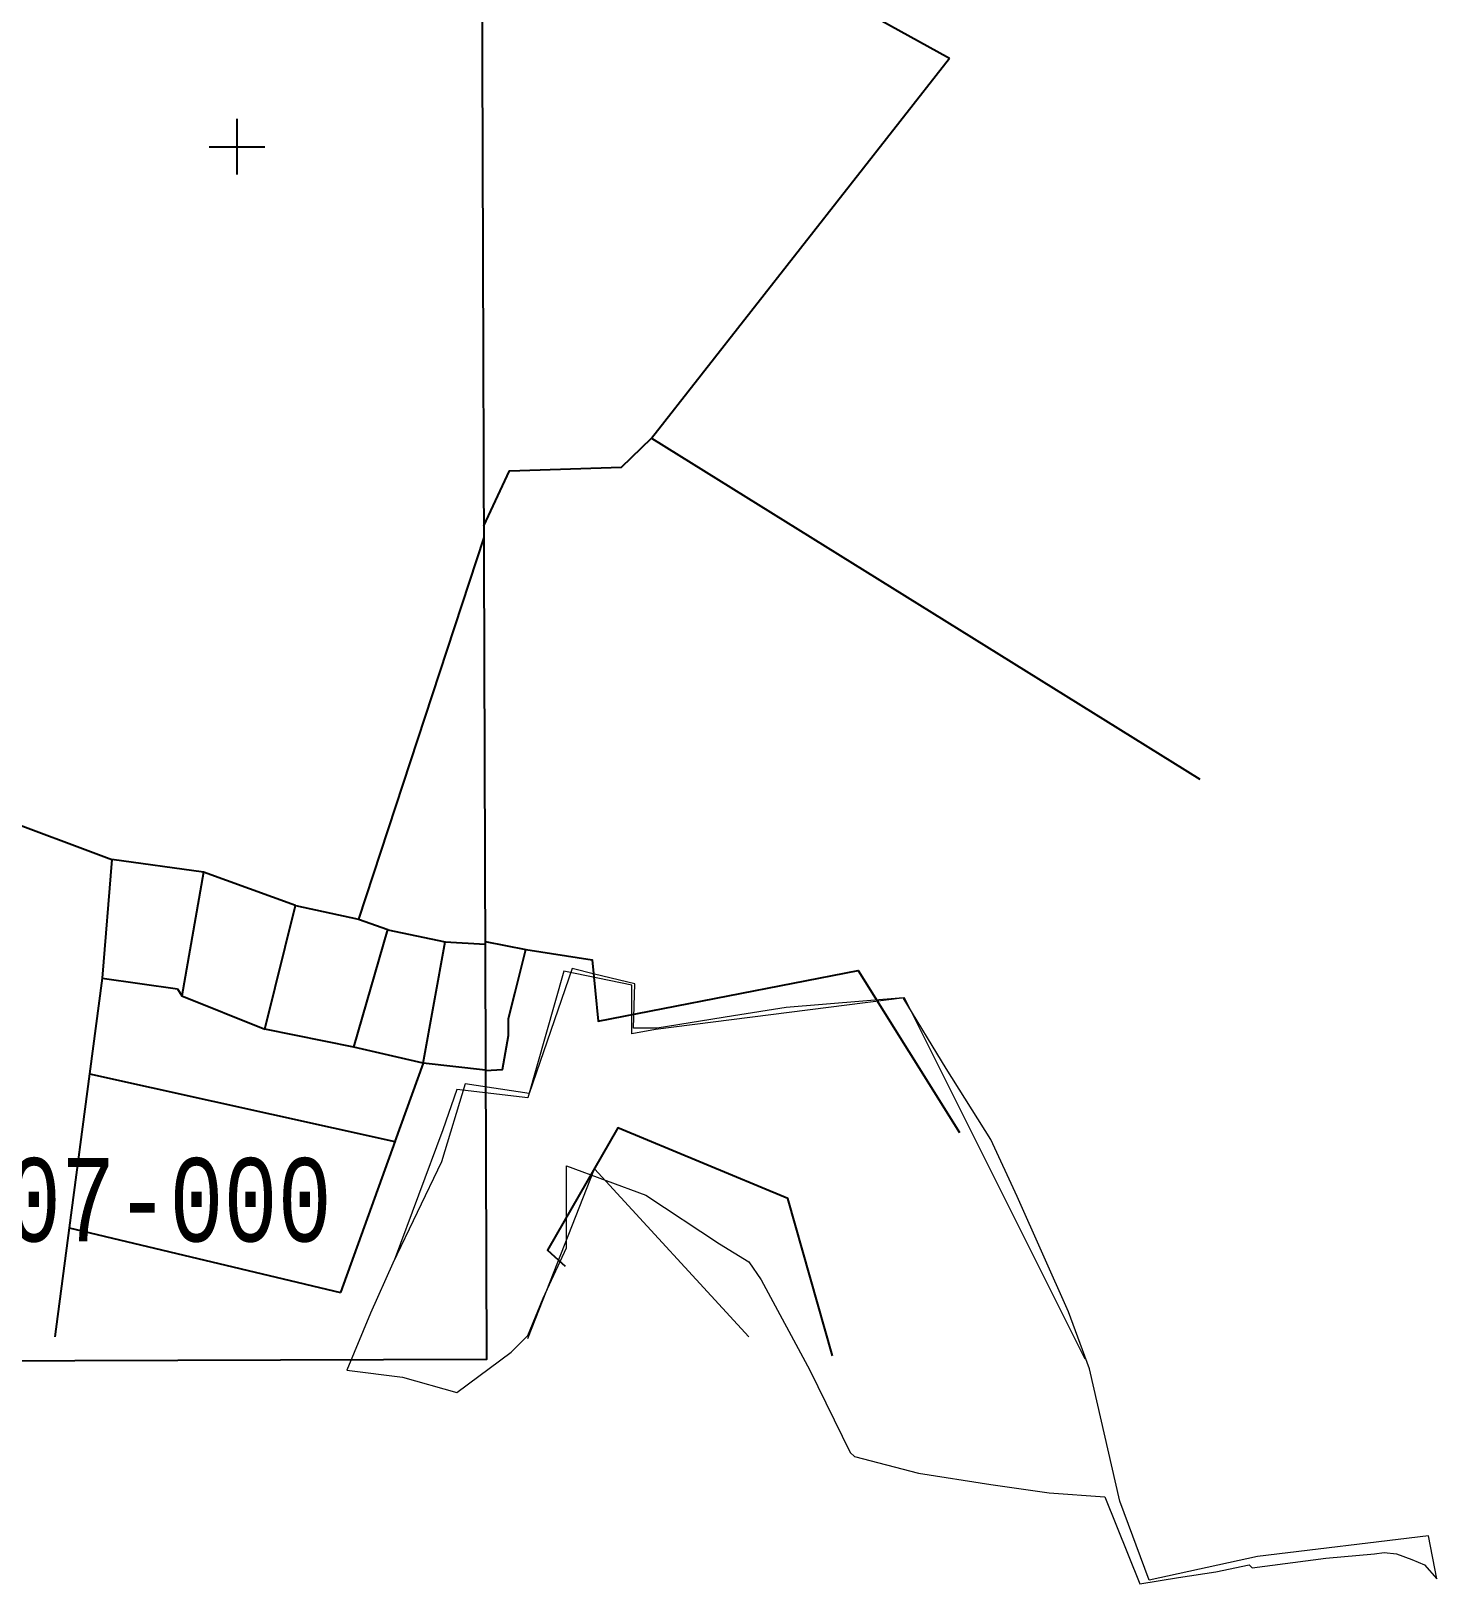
# Model space of a CAD drawing. Header units: millimetres. Extents: x 585668 to 596421, y 1344570 to 1349375.
# Drawn here: x 595336 to 596347, y 1344570 to 1345687 of the extents above; entities that cross this region are included whole.
import ezdxf
from ezdxf.enums import TextEntityAlignment as Align

# ---------------------------------------------------------------- set-up
doc = ezdxf.new("R2010")
doc.units = ezdxf.units.MM
for name, color, linetype in [('2', 7, 'Continuous'), ('4', 7, 'Continuous'), ('42', 7, 'Continuous'), ('43', 7, 'Continuous'), ('44', 7, 'Continuous'), ('CVL_CUADCON_LIN', 8, 'Continuous')]:
    doc.layers.add(name, color=color, linetype=linetype)
doc.styles.add('MONOTXT', font='MONOTXT', dxfattribs={"height": 0.2})

# ---------------------------------------------------------------- blocks, each defined once
blk = doc.blocks.new('COORD')
at = {"layer": '42', "color": 2, "linetype": 'Continuous'}
for p, q in [((0, -2), (0, 2)), ((-2, 0), (2, 0))]:
    blk.add_line(p, q, dxfattribs=at)
blk = doc.blocks.new('COORD$')
at = {"layer": '42', "color": 2, "linetype": 'Continuous'}
blk.add_blockref('COORD', (0, 0), dxfattribs=at)

msp = doc.modelspace()

# ---------------------------------------------------------------- linework, layer by layer
at = {"layer": '2', "color": 1, "linetype": 'Continuous'}
for p, q in [((595781.784, 1345394.48), (595996.337, 1345667.609)), ((595781.784, 1345394.48), (596176.251, 1345149.178)), ((595661.263, 1345322.878), (595571.252, 1345048.485)), ((595286.314, 1345131.629), (595393.705, 1345091.437)), ((595393.705, 1345091.437), (595386.721, 1345005.997)), ((595459.609, 1345082.277), (595393.705, 1345091.437)), ((595459.609, 1345082.277), (595444.021, 1344993.436)), ((595525.921, 1345058.386), (595459.609, 1345082.277)), ((595503.728, 1344969.471), (595525.921, 1345058.386)), ((595525.921, 1345058.386), (595571.252, 1345048.485)), ((595567.893, 1344956.48), (595592.164, 1345041.1)), ((595592.167, 1345040.846), (595633.419, 1345032.169)), ((595617.562, 1344944.849), (595633.419, 1345032.169)), ((595633.419, 1345032.169), (595662.243, 1345030.436)), ((595662.237, 1345032.513), (595691.454, 1345026.564)), ((595386.721, 1345005.997), (595440.919, 1344998.482)), ((595440.919, 1344998.482), (595444.021, 1344993.436)), ((595444.021, 1344993.436), (595503.728, 1344969.471)), ((595567.893, 1344956.48), (595503.728, 1344969.471)), ((595617.562, 1344944.849), (595567.893, 1344956.48)), ((595662.546, 1344939.781), (595617.562, 1344944.849))]:
    msp.add_line(p, q, dxfattribs=at)
for points in [[(595927.197, 1345706.77), (595932.251, 1345701.921), (595945.427, 1345695.769), (595996.337, 1345667.609)], [(595661.235, 1345331.403), (595679.8, 1345370.993), (595760.337, 1345373.469), (595781.784, 1345394.48)], [(595571.252, 1345048.485), (595592.164, 1345041.1), (595592.167, 1345040.846)], [(595662.546, 1344939.757), (595674.745, 1344940.472), (595678.937, 1344964.853), (595679.001, 1344977.052), (595683.928, 1344996.095), (595691.454, 1345026.564)], [(595691.454, 1345026.564), (595739.171, 1345019.257), (595743.51, 1344975.017), (595930.658, 1345011.637), (596003.455, 1344894.944)], [(595912.165, 1344734.53), (595880.009, 1344847.652), (595757.588, 1344898.46), (595707.085, 1344810.468), (595719.725, 1344798.981)]]:
    msp.add_lwpolyline(points, dxfattribs=at)
at = {"layer": '4', "color": 6, "linetype": 'Continuous'}
for p, q in [((595386.721, 1345005.997), (595377.648, 1344937.144)), ((595617.562, 1344944.849), (595597.312, 1344888.582)), ((595377.648, 1344937.144), (595363.056, 1344826.413)), ((595377.648, 1344937.144), (595597.312, 1344888.582)), ((595597.462, 1344889), (595558.196, 1344779.892)), ((595363.056, 1344826.413), (595352.751, 1344748.211)), ((595363.056, 1344826.413), (595558.196, 1344779.892))]:
    msp.add_line(p, q, dxfattribs=at)
at = {"layer": '43', "color": 1, "linetype": 'Continuous'}
msp.add_lwpolyline([(588836.363, 1349319.229), (595647.803, 1349341.324), (595663.243, 1344731.827), (588850.773, 1344709.805), (588836.363, 1349319.229)], dxfattribs=at)
at = {"layer": 'CVL_CUADCON_LIN', "color": 3, "lineweight": 0, "ltscale": 0.5}
for p, q in [((595718.875, 1345011.014), (595692.875, 1344920.014)), ((595641.875, 1344926.014), (595631.875, 1344897.014)), ((595692.875, 1344920.014), (595641.875, 1344926.014)), ((595631.875, 1344897.014), (595596.875, 1344803.014)), ((595692.875, 1344747.014), (595740.875, 1344869.014)), ((595740.875, 1344869.014), (595851.875, 1344748.014))]:
    msp.add_line(p, q, dxfattribs=at)
at = {"layer": 'CVL_CUADCON_LIN', "color": 2, "lineweight": 0, "ltscale": 0.5, "flags": 128}
msp.add_lwpolyline([(596081.875, 1344766.014), (596044.875, 1344849.014), (596025.875, 1344890.014), (595993.875, 1344941.014), (595962.875, 1344992.014), (595878.875, 1344985.014), (595840.875, 1344979.014), (595785.875, 1344970.014), (595768.875, 1344970.014), (595769.875, 1345002.014), (595740.875, 1345009.014), (595724.875, 1345013.014), (595693.875, 1344923.014), (595647.875, 1344930.014), (595630.875, 1344874.014), (595595.875, 1344801.014), (595579.875, 1344765.014), (595562.875, 1344724.014), (595602.875, 1344719.014), (595641.875, 1344708.014), (595680.875, 1344737.014), (595692.875, 1344749.014), (595703.875, 1344776.014), (595720.875, 1344812.014), (595720.875, 1344871.014), (595777.875, 1344850.014), (595830.875, 1344815.014), (595851.875, 1344802.014), (595860.875, 1344789.014), (595895.875, 1344724.014), (595924.875, 1344665.014), (595927.875, 1344662.014), (595973.875, 1344650.014), (596025.875, 1344642.014), (596067.875, 1344636.014), (596107.875, 1344633.014), (596133.127, 1344570.389), (596160.875, 1344575.014), (596187.875, 1344579.014), (596211.875, 1344584.014), (596213.875, 1344582.014), (596266.875, 1344589.014), (596301.875, 1344592.014), (596308.875, 1344593.014), (596317.875, 1344592.014), (596328.875, 1344588.014), (596337.875, 1344584.014), (596346.875, 1344574.014), (596340.875, 1344605.014), (596217.875, 1344590.014), (596139.875, 1344573.014), (596118.875, 1344630.014), (596096.875, 1344725.014)], close=True, dxfattribs=at)
at = {"layer": 'CVL_CUADCON_LIN', "color": 3, "lineweight": 0, "ltscale": 0.5, "flags": 128}
msp.add_lwpolyline([(596093.875, 1344732.014), (595963.875, 1344992.014), (595784.875, 1344969.014), (595767.875, 1344966.014), (595767.875, 1345001.014), (595718.875, 1345011.014)], dxfattribs=at)

# ---------------------------------------------------------------- block references
at = {"layer": '42', "color": 2, "linetype": 'Continuous', "xscale": 10, "yscale": 10}
msp.add_blockref('COORD$', (595483.803, 1345603.948), dxfattribs=at)

# ---------------------------------------------------------------- texts
at = {"layer": '44', "color": 7, "linetype": 'Continuous', "style": 'MONOTXT', "width": 0.75}
msp.add_text('2951-2-07-000 ', height=60, dxfattribs=at).set_placement((595318.266, 1344846.699), align=Align.MIDDLE)

doc.saveas('drawing.dxf')
